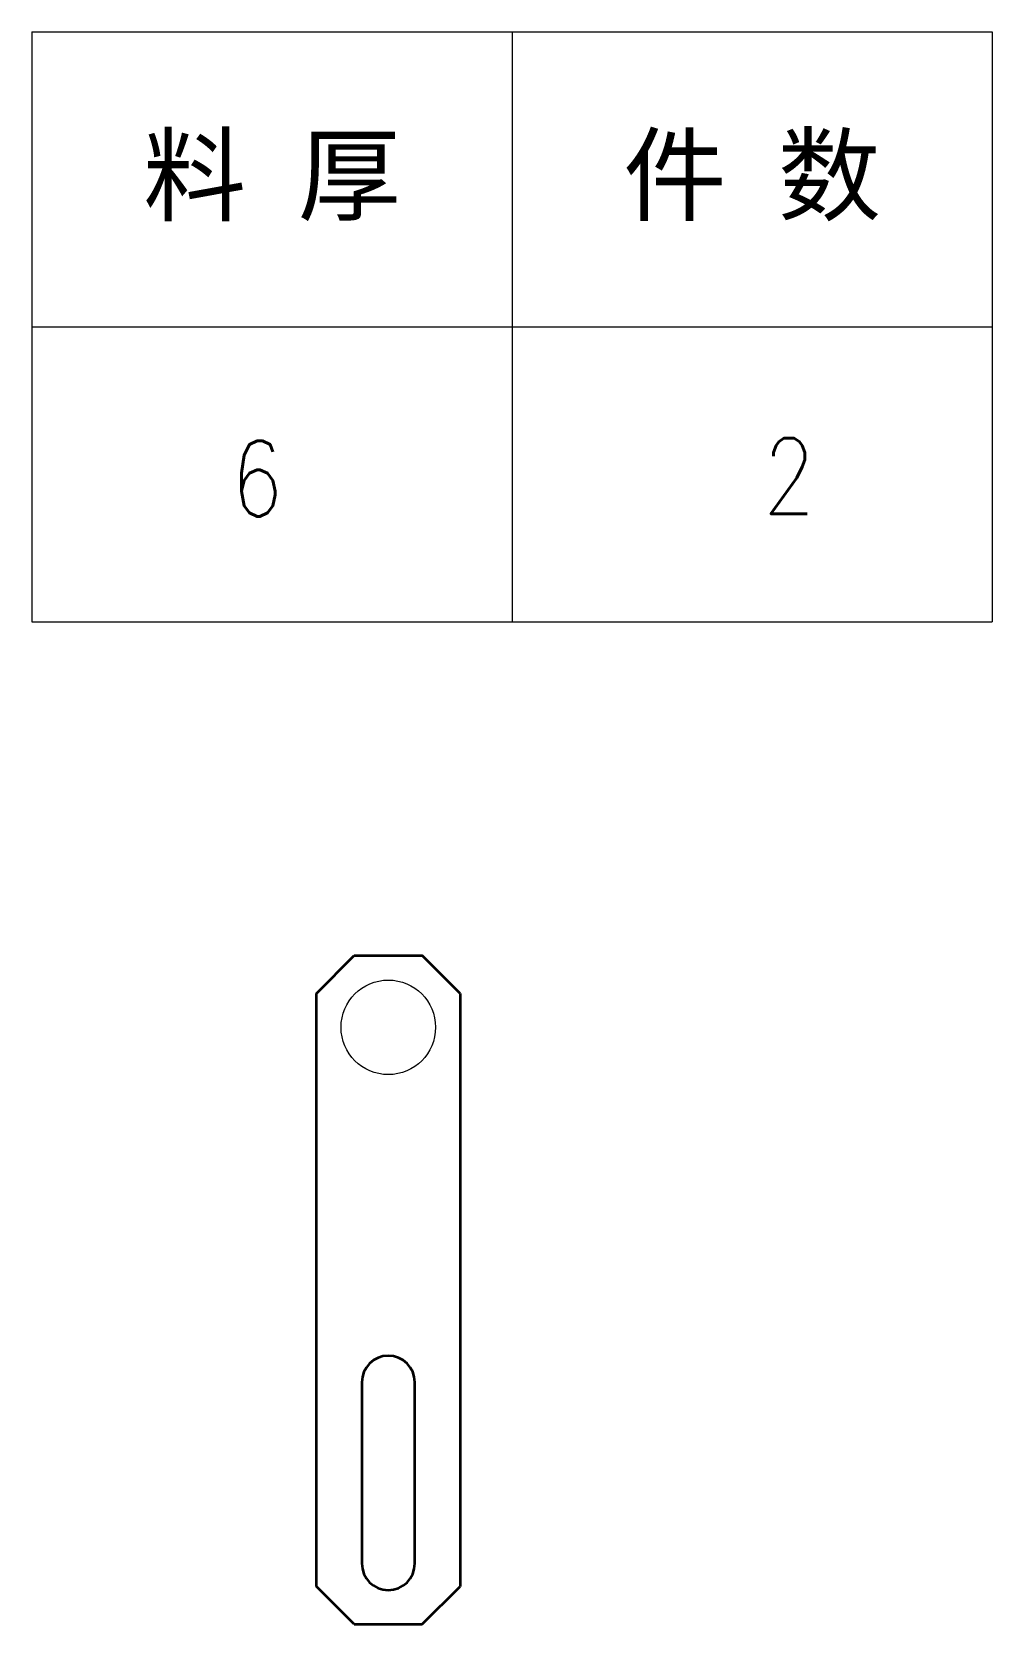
# Model space of a CAD drawing. Header units: millimetres. Extents: x -37676 to 104182, y -50696 to 34441.
# Drawn here: x -35274.1 to -35147.1, y 34201.4 to 34412 of the extents above; entities that cross this region are included whole.
import ezdxf
from ezdxf.enums import TextEntityAlignment as Align

# ---------------------------------------------------------------- set-up
doc = ezdxf.new("R2010")
doc.units = ezdxf.units.MM
doc.header["$LTSCALE"] = 0.5
doc.layers.add('DRAWING', color=3, linetype='Continuous', lineweight=40)
doc.layers.add('标注线', color=3, linetype='Continuous', lineweight=18)
doc.styles.add('DIM', font='romans.shx', dxfattribs={"width": 0.8, "bigfont": 'bigfont.shx'})
doc.styles.get("Standard").update_dxf_attribs({"font": 'simplex.shx'})

# ---------------------------------------------------------------- blocks, each defined once
blk = doc.blocks.new('*T85')
at = {"color": 0, "linetype": 'ByBlock', "lineweight": -2, "transparency": 16777216}
for p, q in [((0, 0), (127, 0)), ((0, 0), (0, -78)), ((63.5, 0), (63.5, -78)), ((127, 0), (127, -78)), ((0, -39), (127, -39)), ((0, -78), (127, -78))]:
    blk.add_line(p, q, dxfattribs=at)
at = {"color": 0, "transparency": 16777216, "char_height": 10, "width": 60.5, "attachment_point": 5}
for s, insert in [('{\\fSimSun|b0|i0|c134|p2;料 厚}', (31.75, -19.5)), ('{\\fSimSun|b0|i0|c134|p2;件 数}', (95.25, -19.5))]:
    blk.add_mtext(s, dxfattribs=dict(at, insert=insert))
blk = doc.blocks.new('拆图参数')
blk.add_blockref('*T85', (-63.5, 78))
at = {"style": 'DIM', "width": 0.8}
blk.add_attdef('6', text='', height=10, dxfattribs=at).set_placement((-37.13, 18.91), align=Align.MIDDLE_LEFT)
blk.add_attdef('1', text='', height=10, dxfattribs=at).set_placement((36.65, 19.27), align=Align.MIDDLE_CENTER)

msp = doc.modelspace()

# ---------------------------------------------------------------- linework, layer by layer
at = {"layer": 'DRAWING', "lineweight": 35, "ltscale": 0.225}
for p, q in [((-35236.442, 34284.84), (-35231.442, 34289.84)), ((-35231.442, 34289.84), (-35222.442, 34289.84)), ((-35217.442, 34284.84), (-35222.442, 34289.84)), ((-35231.442, 34201.43), (-35222.442, 34201.43))]:
    msp.add_line(p, q, dxfattribs=at)
at = {"layer": 'DRAWING', "lineweight": 35}
for p, q in [((-35236.442, 34206.43), (-35236.442, 34284.84)), ((-35217.442, 34284.84), (-35217.442, 34206.43)), ((-35230.442, 34233.43), (-35230.442, 34209.43)), ((-35223.442, 34209.43), (-35223.442, 34233.43))]:
    msp.add_line(p, q, dxfattribs=at)
at = {"layer": 'DRAWING', "lineweight": 35, "ltscale": 0.176777}
for p, q in [((-35231.442, 34201.43), (-35236.442, 34206.43)), ((-35222.442, 34201.43), (-35217.442, 34206.43))]:
    msp.add_line(p, q, dxfattribs=at)
at = {"layer": 'DRAWING', "lineweight": 35}
for centre, start, end in [((-35226.942, 34233.43), 360, 180), ((-35226.942, 34209.43), 180, 360)]:
    msp.add_arc(centre, 3.5, start, end, dxfattribs=at)
at = {"layer": '标注线'}
msp.add_circle((-35226.942, 34280.35), 6.25, dxfattribs=at)

# ---------------------------------------------------------------- block references
msp.add_blockref('拆图参数', (-35210.583, 34333.983), dxfattribs=at).add_auto_attribs({'1': '2', '6': '6'})

doc.saveas('drawing.dxf')
